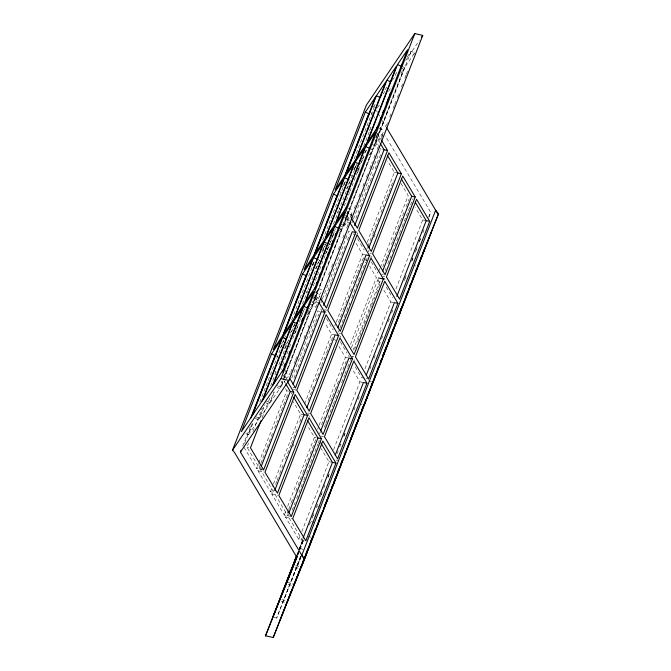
<?xml version="1.0" encoding="UTF-8"?>
<svg xmlns="http://www.w3.org/2000/svg" width="671" height="671" viewBox="0 0 671 671"><rect width="100%" height="100%" fill="white"/><g stroke="black" fill="none" stroke-linecap="round" stroke-linejoin="round"><path stroke-width="0.5" stroke-dasharray="3.35 2.52" d="M242.717 446.198L250.3 426.647M259.778 402.214L284.043 339.652M284.42 338.679L285.552 335.743M291.625 320.109L314.372 261.464M322.709 239.958L345.456 181.313M354.179 158.826L374.267 107.024L376.02 104.441M244.605 443.506L252.145 424.072M245.829 433.55L248.505 434.691L253.026 423.024M260.885 467.293L260.13 469.239L246.978 447.121L248.488 443.237M253.009 431.579L262.059 408.253M270.723 385.909L276.754 370.358M294.955 323.447L278.784 365.125L282.29 365.829M302.47 304.055L307.737 290.484M308.115 289.52L308.937 287.389M309.759 285.259L325.552 244.546M333.453 224.189L335.332 219.342M335.71 218.369L338.712 210.619M339.09 209.646L339.643 208.228M340.742 205.385L357.324 162.634M363.732 146.11L370.895 127.649L368.27 127.121M248.505 434.691L258.545 419.853L263.451 407.222M256.012 416.808L259.585 418.318L264.86 404.714M262.168 417.706L270.455 396.326M282.659 364.865L289.05 348.383M289.427 347.41L291.306 342.562M292.816 338.687L304.466 308.635M313.265 285.963L326.802 251.063M327.18 250.098L334.317 231.68M334.695 230.707L335.45 228.769M344.248 206.089L349.524 192.485M349.901 191.52L366.106 149.734M259.585 418.318L269.113 404.252L274.011 391.621M266.572 401.208L270.145 402.717L274.665 391.059M270.145 402.717L279.673 388.652L282.684 380.876M283.061 379.903L309.826 310.908L307.142 309.776M339.652 230.925L342.453 226.781L371.784 151.176L369.201 150.078M400.906 68.039L403.59 69.172L373.437 146.915L371.751 149.398M277.14 385.607L280.704 387.117L310.858 309.381L320.344 295.374M309.834 303.988L312.51 305.12L341.841 229.516L351.881 214.678L348.308 213.16M340.809 224.114L343.493 225.255L372.816 149.641L382.864 134.804L379.291 133.294M371.793 144.248L374.468 145.381L404.621 67.645L414.661 52.808L411.097 51.298L406.634 57.891M316.192 292.892L318.985 288.773L349.138 211.029L345.791 215.978M411.097 51.298L380.943 129.033L376.481 135.626M290.753 372.288L292.631 367.423M294.141 363.539L295.274 360.621M295.651 359.656L296.783 356.737M303.938 338.276L306.202 332.447M308.09 327.582L308.845 325.645M315.999 307.175L317.131 304.265M328.572 274.775L329.696 271.872M331.575 267.024L333.084 263.141M338.343 249.57L340.6 243.758M342.856 237.945L344.735 233.097M346.991 227.276L348.123 224.374M351.126 216.616L351.881 214.678M354.288 208.48L356.544 202.659M358.8 196.846L360.679 191.998M362.936 186.186L364.059 183.275M366.316 177.463L368.194 172.615M369.704 168.731L372.33 161.946M373.839 158.071L375.718 153.223M377.219 149.348L378.352 146.437M381.354 138.687L382.864 134.804M386.395 125.687L387.528 122.776M389.792 116.947L391.671 112.082M393.181 108.199L394.313 105.28M394.691 104.315L395.823 101.396M397.324 97.513L399.211 92.648M401.476 86.819L402.6 83.909M404.865 78.071L405.997 75.16M406.374 74.187L407.507 71.269M413.915 54.754L414.661 52.808M263.628 469.943L256.624 468.526L258.511 463.669M258.889 462.696L286.777 390.79L284.152 386.37M291.818 377.807L317.76 310.925L321.258 311.629M320.914 302.789L322.046 299.878M322.415 298.905L348.735 231.05L350.488 231.403M351.898 222.906L353.03 219.987M353.407 219.023L380.541 149.054L382.294 149.407M261.564 468.433L260.809 470.379L273.961 492.489L270.455 491.784L257.983 470.816L260.625 464.013M261.002 463.04L262.504 459.149M262.881 458.176L266.655 448.463M267.033 447.49L272.686 432.912M274.565 428.056L277.584 420.281M279.094 416.397L280.973 411.533M281.35 410.568L285.871 398.901M286.249 397.928L288.136 393.072M293.923 378.15L301.069 359.731M301.447 358.767L303.703 352.946M304.072 351.981L307.838 342.285M309.717 337.438L315.353 322.894M315.731 321.929L318.742 314.171M325.653 296.339L331.298 281.803M331.675 280.83L338.813 262.411M339.19 261.447L341.447 255.634M341.824 254.661L345.582 244.965M347.461 240.117L349.717 234.305M355.89 218.385L358.91 210.61M360.419 206.727L362.298 201.87M362.675 200.897L367.196 189.23M367.574 188.266L369.838 182.428M370.216 181.464L373.227 173.688M375.114 168.824L380.767 154.255M270.455 491.784L273.097 484.982M273.466 484.009L300.608 414.041L293.336 401.812M304.517 403.967L331.583 334.175L324.831 322.818M334.745 326.039L335.869 323.128M336.246 322.155L362.566 254.301L355.815 242.944M367.23 242.273L394.372 172.304L387.62 160.948M291.289 516.444L284.286 515.034L271.814 494.066L273.323 490.174M275.58 484.345L276.712 481.434M277.089 480.461L279.354 474.632M279.723 473.659L283.498 463.938M285.385 459.081L291.038 444.504M291.415 443.531L297.815 427.016M299.702 422.151L301.967 416.322M308.132 400.436L313.768 385.892M315.647 381.044L318.658 373.294M320.159 369.411L321.292 366.509M321.661 365.536L326.173 353.902M326.551 352.938L328.807 347.117M329.184 346.152L332.942 336.456M338.36 322.499L342.864 310.874M343.242 309.901L345.498 304.089M345.875 303.116L348.886 295.357M350.388 291.482L351.512 288.572M353.399 283.732L357.157 274.036M357.534 273.063L359.79 267.251M360.159 266.278L363.925 256.59M366.71 249.411L367.456 247.465M367.834 246.5L372.363 234.833M372.74 233.86L374.997 228.031M375.374 227.058L379.149 217.345M381.027 212.489L384.047 204.714M385.548 200.822L386.681 197.911M387.058 196.939L393.466 180.415M292.724 446.987L293.856 444.068M368.396 251.893L369.151 249.947M374.049 237.316L375.181 234.397M338.478 331.935L339.601 329.025M339.979 328.052L343.737 318.364M344.114 317.391L346.37 311.579M346.748 310.606L349.75 302.847M351.638 298.008L358.029 281.526M358.398 280.553L360.654 274.741M361.032 273.768L365.544 262.135M365.921 261.17L367.423 257.295M284.286 515.034L286.165 510.178M287.674 506.286L314.439 437.291L307.159 425.062M317.593 429.155L318.717 426.244M319.094 425.28L345.414 357.425L338.142 345.196M350.455 344.441L376.397 277.559L369.637 266.194M378.796 271.352L379.929 268.434M380.306 267.469L408.203 195.555L400.923 183.326M304.047 540.482L298.788 539.425L285.636 517.316L288.278 510.514M288.656 509.541L290.92 503.711M291.298 502.738L293.554 496.909M295.819 491.08L297.698 486.223M298.075 485.25L302.604 473.583M302.982 472.619L305.238 466.781M305.615 465.817L308.635 458.041M310.136 454.15L312.023 449.293M312.401 448.32L315.789 439.572M321.585 424.651L324.588 416.901M326.467 412.053L332.111 397.509M332.489 396.544L334.745 390.723M335.114 389.759L338.88 380.063M340.759 375.215L346.395 360.679M351.436 347.695L377.748 279.841L380.382 280.369M382.797 266.832L385.808 259.056M386.186 258.083L389.96 248.371M391.461 244.479L392.594 241.568M392.971 240.595L397.492 228.937M397.869 227.964L400.134 222.135M400.512 221.162L404.277 211.44M406.165 206.584L409.184 198.809M288.538 513.793L287.784 515.739L274.632 493.63M319.589 433.743L320.344 431.797M353.131 350.153L380.65 279.211M292.162 510.245L295.173 502.47M296.683 498.587L298.561 493.73M298.939 492.757L303.468 481.09M303.846 480.126L306.102 474.288M306.479 473.323L310.254 463.602M310.623 462.629L317.786 444.168M318.163 443.195L319.295 440.285M324.328 427.301L325.46 424.391M325.838 423.418L332.984 404.999M333.353 404.034L339.744 387.553M341.631 382.705L344.634 374.955M345.011 373.982L347.268 368.169M347.645 367.196L349.901 361.384M350.279 360.411L351.101 358.28M354.556 349.365L355.689 346.462M357.568 341.614L361.325 331.919M361.703 330.946L363.959 325.133M364.336 324.16L371.482 305.75M371.851 304.777L374.863 297.018M376.364 293.143L378.243 288.295M378.62 287.331L380.876 281.51M385.171 270.455L385.926 268.509M387.804 263.653L390.824 255.877M392.325 251.986L394.212 247.129M394.59 246.156L399.111 234.498M399.488 233.525L401.753 227.695M402.13 226.723L405.896 217.01M406.274 216.037L413.059 198.541M298.788 539.425L300.298 535.542M301.807 531.65L328.941 461.69L321.057 448.421M333.604 449.671L359.924 381.816L352.032 368.555M364.957 368.832L390.899 301.95L383.535 289.57M395.949 288.941L422.705 219.945L415.341 207.565M296.968 554.749L297.723 552.795M299.618 547.913L303.032 539.115M297.094 554.615L297.849 552.669M299.358 548.786L303.124 539.073M297.194 554.867L297.941 552.921M299.367 549.297L303.225 539.316M297.622 554.271L299.132 550.388M299.509 549.415L303.275 539.694M297.547 554.531L299.048 550.648M299.425 549.675L303.577 538.989M297.597 554.917L299.191 550.765M299.568 549.792L303.711 539.098M299.836 549.608L303.728 539.61M312.778 516.293L313.902 513.374M317.299 504.626L316.167 507.544L317.366 504.567M320.31 496.859L321.443 493.94M323.707 488.111L324.839 485.192M327.851 477.425L328.983 474.506M340.793 444.068L339.66 446.97L340.868 443.967M343.795 436.309L344.928 433.399M353.952 410.14L355.076 407.23M358.088 399.471L359.211 396.569M369.889 369.042L371.013 366.131M374.024 358.381L375.156 355.471M381.547 338.989L382.671 336.087M405.032 278.44L406.165 275.521M411.818 260.952L412.942 258.033M415.961 250.258L417.094 247.347M419.35 241.518L420.482 238.599M297.656 555.395L298.41 553.441M299.929 549.532L303.72 539.752M309.406 525.091L310.539 522.164M312.057 518.255L313.198 515.32M321.157 494.795L322.298 491.86M327.985 477.198L329.117 474.271M337.077 453.739L338.218 450.811M343.904 436.15L345.045 433.214M379.165 345.246L380.298 342.311M388.266 321.786L389.398 318.859M391.671 312.988L392.812 310.061M404.185 280.738L405.326 277.802M411.768 261.187L412.908 258.251M415.181 252.388L416.314 249.461M419.35 241.635L420.491 238.708M422.764 232.845L424.659 227.955M428.828 217.203L430.723 212.313L385.355 136.037M300.717 556.033L276.595 618.217L300.818 556.276M301.212 555.814L283.774 600.268M301.262 556.192L290.61 583.158M428.786 217.161L430.723 212.313M297.58 555.244L298.712 552.426M297.454 566.039L301.279 556.469M373.319 107.1L375.55 103.804M384.969 89.88L387.771 85.745M394.976 75.11L397.777 70.975M383.032 94.091L385.951 89.771M392.367 80.285L395.873 75.11M405.796 60.449L419.232 40.612M377.446 107.796L379.677 104.5M388.543 91.399L391.906 86.433M400.788 73.315L403.59 69.172M343.72 184.022L345.397 181.547M353.701 169.277L356.502 165.141M364.823 152.845L367.624 148.71M342.336 186.974L344.567 183.678M354.011 169.721L356.242 166.425M375.651 137.756L380.113 131.164L349.96 208.907L346.613 213.848M362.214 159.488L364.999 155.37M347.846 184.71L350.639 180.591M357.274 170.795L360.629 165.821M374.468 145.381L383.955 131.373M346.194 188.97L348.987 184.844M357.299 172.564L360.101 168.429M368.983 155.311L371.784 151.176M312.183 264.709L314.414 261.413M322.717 249.142L325.519 245.007M311.914 266.018L314.707 261.9M321.879 251.298L324.672 247.18M331.885 236.528L335.232 231.579M332.028 237.274L334.829 233.139M316.871 264.575L318.54 262.101M326.852 249.83L330.216 244.865M343.493 225.255L352.418 212.07M315.219 268.836L318.004 264.718M325.2 254.091L328.002 249.956M339.123 233.525L340.801 231.042L311.478 306.655L307.553 312.443M281.761 343.753L284.554 339.635M292.866 327.356L295.106 324.051M301.74 314.246L305.104 309.272M280.109 348.014L282.902 343.896M290.09 333.277L293.453 328.312M300.088 318.499L302.889 314.363M313.424 298.805L317.333 293.034L287.18 370.769L283.271 376.54M285.334 345.271L288.681 340.323M295.869 329.704L299.232 324.739M312.51 305.12L321.996 291.113M284.236 348.702L287.029 344.584M294.217 333.957L297.58 328.991M307.024 315.051L309.826 310.908M280.704 387.117L285.167 380.524M285.729 379.702L290.191 373.11M394.372 172.304L397.869 173.009M422.705 219.945L426.211 220.658M353.097 233.936L356.1 234.54M369.956 253.21L371.7 253.563M362.566 254.301L366.064 255.005M381.547 274.003L383.3 274.355M382.906 276.284L384.659 276.637M390.899 301.95L394.405 302.655M325.15 309.826L326.894 310.178M338.972 333.076L340.725 333.428M331.583 334.175L335.089 334.879M353.676 356.502L351.931 356.15L354.556 360.57M345.414 357.425L348.92 358.129M364.202 378.083L361.577 377.555L355.261 366.945M365.955 378.436L368.58 378.964M359.924 381.816L363.422 382.52M292.808 387.41L295.433 387.939M293.294 389.515L296.792 390.22M286.777 390.79L288.53 391.143M307.997 412.95L309.75 413.302M300.608 414.041L304.114 414.745M320.948 436.024L323.573 436.553M314.439 437.291L316.184 437.643M328.941 461.69L332.447 462.394M246.978 447.121L248.731 447.473M257.983 470.816L264.114 472.048M271.814 494.066L277.945 495.299M285.636 517.316L292.648 518.725M413.856 265.355L415.668 266.068M368.706 380.742L371.424 381.799M360.243 404.177L362.055 404.881M335.911 459.903L337.731 460.608M317.375 506.035L320.092 507.091M311.21 521.468L313.927 522.524M308.4 536.221L311.118 537.278M300.34 548.358L303.057 549.415M295.643 565.334L299.266 566.752M294.972 567.02L298.595 568.429M286.987 581.74L294.242 584.567M288.127 584.131L291.751 585.54M281.963 599.564L285.586 600.973M281.292 601.241L284.915 602.65M272.971 616.808L278.406 618.922M401.946 66.504L404.621 67.645M379.157 128.278L384.508 130.551M370.14 148.509L372.816 149.641M360.335 159.472L363.019 160.604M359.304 160.998L361.979 162.139M349.776 175.072L352.46 176.205M338.696 191.436L341.38 192.569M348.174 208.144L353.533 210.417M339.87 225.691L342.453 226.781M339.157 228.375L341.841 229.516M330.35 239.757L332.07 240.486M328.32 240.872L331.004 242.005M327.708 243.598L330.384 244.73M323.103 243.615L325.779 244.747M326.668 245.133L329.352 246.265M317.148 259.199L319.824 260.331M318.985 288.773L321.661 289.906M314.657 291.893L320.008 294.166M309.071 308.626L310.858 309.381M275.093 355.437L277.769 356.569M284.504 369.637L289.855 371.91M276.989 387.519L279.673 388.652M265.54 402.734L269.113 404.252M254.98 418.335L258.545 419.853M376.406 110.614L377.471 112.409M378.008 113.307L380.138 116.897M382.277 120.486L386.01 126.769M371.482 112.703L372.548 114.498M373.084 115.395L374.678 118.088M380.021 127.062L383.225 132.447M377.555 133.663L380.709 138.964M376.154 136.49L379.836 142.68M367.918 127.826L370.023 131.365M374.754 139.325L378.436 145.515M378.964 146.404L381.9 151.336M347.402 211.399L350.556 216.708M346.53 215.114L349.683 220.424M356.293 231.529L357.844 234.145M370.635 255.651L371.675 257.404M383.955 278.054L385.011 279.824M345.75 215.659L348.903 220.969M345.699 217.245L348.861 222.554M338.821 207.339L339.87 209.109M344.6 217.069L348.283 223.258M357.467 238.683L364.219 250.048M371.289 261.942L378.05 273.298M386.244 287.079L392.552 297.689M337.169 211.591L338.218 213.361M343.477 222.21L346.63 227.511M365.485 259.207L366.525 260.952M377.748 279.841L379.853 283.372M316.418 291.264L319.581 296.574M315.546 294.988L318.708 300.289M324.269 309.65L326.869 314.02M339.66 335.525L340.7 337.27M314.766 295.525L317.928 300.834M314.724 297.119L317.878 302.42M313.625 296.934L317.308 303.124M320.772 308.945L321.803 310.69M326.483 318.557L333.235 329.914M340.314 341.807L347.066 353.164M348.425 355.445L349.474 357.215M306.186 291.466L307.243 293.235M311.973 301.195L315.655 307.385M334.502 339.073L335.542 340.826M285.443 371.138L288.597 376.439M279.832 366.894L281.417 369.545M284.571 374.854L286.676 378.394M307.637 413.646L309.717 417.136M283.791 375.399L285.368 378.05M283.967 380.885L285.544 383.535M290.962 392.636L291.642 393.776M274.154 369.562L275.731 372.22M280.99 381.061L283.623 385.481M289.142 518.02L302.294 540.13M244.001 447.305L256.624 468.526"/><path stroke-width="1.01" d="M304.642 558.918L301.824 555.269L435.655 210.233L438.473 213.89L304.642 558.918L273.248 637.45L265.498 635.882L296.892 557.349L234.447 452.355L232.527 450.174L366.358 105.137L414.821 33.55L422.73 35.437L288.899 380.474L240.436 452.061L303.896 558.758M251.407 416.825L281.56 339.081L271.52 353.919L241.367 431.663L283.607 369.26M302.495 274.053L273.172 349.658L283.212 334.829L312.543 259.216L302.495 274.053L306.068 275.563L282.382 336.632M333.479 194.179L304.148 269.792L314.196 254.955L343.518 179.35L333.479 194.179L337.043 195.697L312.988 257.731M355.051 161.468L385.884 81.745L365.284 112.183L335.131 189.918L345.171 175.089L375.324 97.345M250.593 418.595L275.093 355.437L276.209 353.785M343.98 177.832L368.849 113.693L369.973 112.049M252.447 415.29L282.6 337.555L292.12 323.481L261.967 401.224M293.084 321.233L323.103 243.615L313.575 257.681L284.252 333.294L293.772 319.228M344.558 177.815L315.227 253.428L324.756 239.354L354.078 163.749L344.558 177.815L349.021 179.711M240.436 452.061L241.199 450.107M263.007 399.69L293.16 321.954L302.68 307.888L272.527 385.624M303.267 306.605L333.663 228.014L324.135 242.088L294.812 317.693L304.332 303.627M355.118 162.214L325.787 237.828L335.315 223.753L364.638 148.148L355.118 162.214L359.581 164.11M365.997 144.894L396.444 66.144L386.924 80.218L356.771 157.953L366.291 143.888M273.567 384.089L303.72 306.353L313.76 291.516L282.416 372.002M314.582 289.067L344.743 211.65L334.695 226.488L305.372 302.093L315.412 287.255M345.188 210.166L375.718 131.776L365.678 146.614L336.347 222.227L346.395 207.389M376.179 130.266L407.523 49.78L397.484 64.617L367.331 142.353L377.37 127.524M261.036 420.625L250.484 447.825L263.628 469.943L293.781 392.2L287.473 381.589M284.018 366.727L285.141 363.816M288.916 354.095L290.048 351.185M301.732 321.057L302.864 318.146M316.335 283.967L317.089 282.021M318.977 277.165L320.486 273.273M322.365 268.417L323.12 266.471M325.762 259.669L326.517 257.731M327.272 255.785L328.396 252.875M329.151 250.929L329.906 248.983M331.793 244.127L333.302 240.235M335.181 235.378L335.936 233.433M376.792 128.119L377.547 126.173M380.18 119.371L380.935 117.425M382.822 112.569L383.577 110.623M386.211 103.82L386.966 101.875M387.721 99.937L388.853 97.018M389.608 95.072L390.354 93.135M232.527 450.174L280.99 378.587L414.821 33.55M261.262 466.32L290.283 391.495L286.072 384.424M293.059 384.332L321.258 311.629L324.764 312.334L295.433 387.939L289.654 378.209M323.665 305.431L352.241 231.755L355.739 232.46L326.416 308.073L320.629 298.343M354.649 225.557L384.047 149.759L380.365 143.569M381.237 139.853L387.544 150.463L357.391 228.199L351.084 217.589M274.707 490.543L304.114 414.745L293.713 397.274M306.89 407.582L335.089 334.879L338.595 335.584L309.264 411.189L296.792 390.22L326.123 314.615L338.595 335.584M337.865 327.708L366.064 255.005L369.57 255.718L340.247 331.323L327.775 310.354L357.098 234.741L369.57 255.718M368.849 247.834L397.869 173.009L387.477 155.538M307.612 415.45L277.459 493.193L264.986 472.225L295.139 394.481L307.612 415.45L304.114 414.745M401.375 173.714L371.222 251.457L358.75 230.489L388.903 152.745L401.375 173.714L397.869 173.009M288.916 512.82L317.937 437.995L307.544 420.524M320.721 430.832L348.92 358.129L352.418 358.834L323.095 434.447L310.623 413.479L339.945 337.865L352.418 358.834M382.68 271.084L411.7 196.259L401.308 178.788M321.443 438.7L291.289 516.444L278.817 495.475L308.97 417.731L321.443 438.7L317.937 437.995M383.401 278.968L354.07 354.573L341.598 333.604L370.929 258L383.401 278.968L378.394 277.962M415.206 196.964L385.053 274.707L372.581 253.739L402.734 175.995L415.206 196.964L411.7 196.259M303.049 538.184L332.447 462.394L320.872 442.935M335.223 455.223L363.422 382.52L366.928 383.225L337.597 458.838L324.454 436.729L353.776 361.115L366.928 383.225M366.207 375.357L394.405 302.655L397.903 303.359L368.58 378.964L355.429 356.855L384.76 281.25L397.903 303.359M396.813 296.448L426.211 220.658L415.164 202.08M265.498 635.882L296.59 555.731M296.716 555.588L272.971 616.808L296.834 557.123M279.48 600.537L296.817 555.831M286.316 583.426L296.867 556.217M286.987 581.74L296.792 556.477M293.16 566.307L296.926 556.595M335.945 463.099L305.791 540.834L292.648 518.725L322.801 440.99L335.945 463.099L332.447 462.394M429.708 221.363L399.555 299.098L386.412 276.989L416.565 199.245L429.708 221.363L426.211 220.658M273.248 637.45L291.902 589.507M293.412 585.624L294.544 582.705M301.346 565.728L280.218 619.635M302.847 561.837L303.98 558.926M306.244 553.089L307.377 550.178M310.849 541.17L311.981 538.251M314.238 532.422L315.37 529.503L314.196 532.321M318.91 520.394L320.033 517.484M324.923 504.877L326.047 501.975M328.304 496.154L329.436 493.252M331.692 487.431L332.816 484.521M334.326 480.646L335.45 477.735M337.706 471.923L338.83 469.012M341.086 463.2L342.218 460.289M344.391 454.737L345.599 451.566M351.763 435.672L352.896 432.77M355.152 426.949L356.276 424.047M358.532 418.226L359.664 415.315M361.837 409.763L363.045 406.592M371.239 385.531L372.363 382.621M374.619 376.8L375.752 373.898M377.253 370.015L378.377 367.112M383.879 352.879L382.671 356.058L383.862 353.189M385.305 349.255L386.437 346.337M388.702 340.507L389.826 337.588M392.09 331.759L393.223 328.849M394.733 324.957L395.856 322.046M398.121 316.217L399.253 313.298M400.092 311.092L401.216 308.174M406.123 295.542L407.247 292.631M322.885 510.715L287.398 601.677M326.416 501.598L354.993 427.93M357.4 421.732L378.536 367.188M379.283 365.25L381.916 358.465M382.671 356.527L385.682 348.769M387.326 344.508L395.999 322.155M396.754 320.218L399.388 313.416M400.067 311.73L418.159 265.087M330.182 492.363L294.242 584.567M332.59 486.165L361.543 411.524M363.196 407.263L392.518 331.659L386.353 347.092M331.231 489.713L301.078 567.456L307.586 551.185M332.883 485.452L362.214 409.847M363.867 405.586L399.698 313.701M417.547 266.236L418.704 263.334M420.256 259.451L421.422 256.548M422.973 252.665L438.473 213.89M412.858 278.348L414.015 275.454M415.559 271.596L416.716 268.702M418.545 264.122L424.324 249.654L388.006 342.831M431.503 231.705L394.842 325.72L401.35 309.448M384.634 351.26L386.563 346.437M380.667 361.308L381.824 358.415M383.367 354.556L385.297 349.734M350.455 439.245L351.612 436.351M353.156 432.493L354.313 429.599M355.194 427.276L370.367 389.314M320.252 517.19L321.409 514.296M323.833 508.106L339.392 469.18M381.053 95.676L379.929 97.329L376.364 95.819L346.211 173.554L355.731 159.488M391.612 80.075L390.488 81.728L386.924 80.218M402.172 64.483L401.057 66.127L397.484 64.617M421.564 37.165L422.73 35.437M297.849 321.812L296.725 323.464L293.16 321.954M308.408 306.219L307.293 307.863L303.72 306.353M384.047 149.759L387.544 150.463M290.283 391.495L293.781 392.2M280.99 378.587L288.899 380.474M365.284 112.183L368.849 113.693M365.678 146.614L369.251 148.132M334.695 226.488L338.268 227.997M324.135 242.088L327.708 243.598M313.575 257.681L317.148 259.199M282.6 337.555L286.165 339.065M271.52 353.919L275.093 355.437M386.546 127.666L437.727 213.722M349.96 222.73L355.739 232.46M318.977 302.604L324.764 312.334M410.644 283.883L409.511 286.802L410.644 283.883"/></g></svg>
